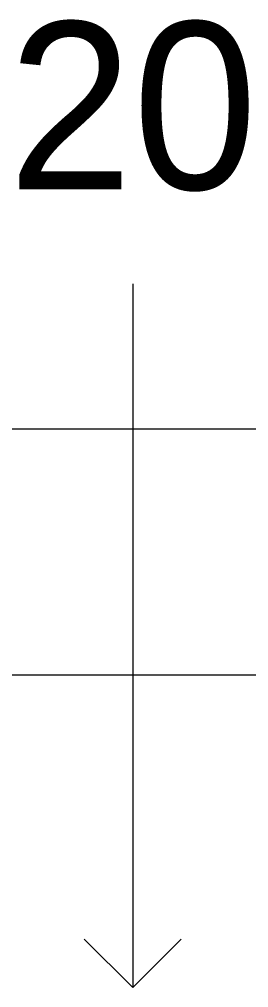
# Model space of a CAD drawing. Header units: millimetres. Extents: x 374056 to 882622, y 26363 to 140094.
# Drawn here: x 412313 to 413574, y 61819 to 67147 of the extents above; entities that cross this region are included whole.
import ezdxf
from ezdxf.enums import TextEntityAlignment as Align

# ---------------------------------------------------------------- set-up
doc = ezdxf.new("R2010")
doc.units = ezdxf.units.MM
doc.header["$MEASUREMENT"] = 0
doc.layers.get('0').update_dxf_attribs({"lineweight": 9})
doc.layers.add('S-DETL-GRID', color=62, linetype='Continuous', lineweight=9, plot=False)

msp = doc.modelspace()

# ---------------------------------------------------------------- linework, layer by layer
at = {"color": 2, "ltscale": 0.05}
msp.add_xline((870287.20036, 64893.50156), (1, 0), dxfattribs=at)
at = {"color": 1, "ltscale": 0.05}
msp.add_xline((717385.08885, 63540.23398, 0), (1, 0), dxfattribs=at)
at = {"layer": 'S-DETL-GRID', "elevation": 0}
for points in [[(412936.38805, 65691.08308), (412936.38805, 61818.96291), (412669.59794, 62085.75302)], [(412936.38805, 65691.08308), (412936.38805, 61818.96291), (413203.17816, 62085.75302)]]:
    msp.add_lwpolyline(points, dxfattribs=at)

# ---------------------------------------------------------------- texts
at = {"layer": 'S-DETL-GRID'}
msp.add_text('20', height=921.777138, dxfattribs=at).set_placement((412936.38805, 66211.09883, 0), align=Align.CENTER)

doc.saveas('drawing.dxf')
